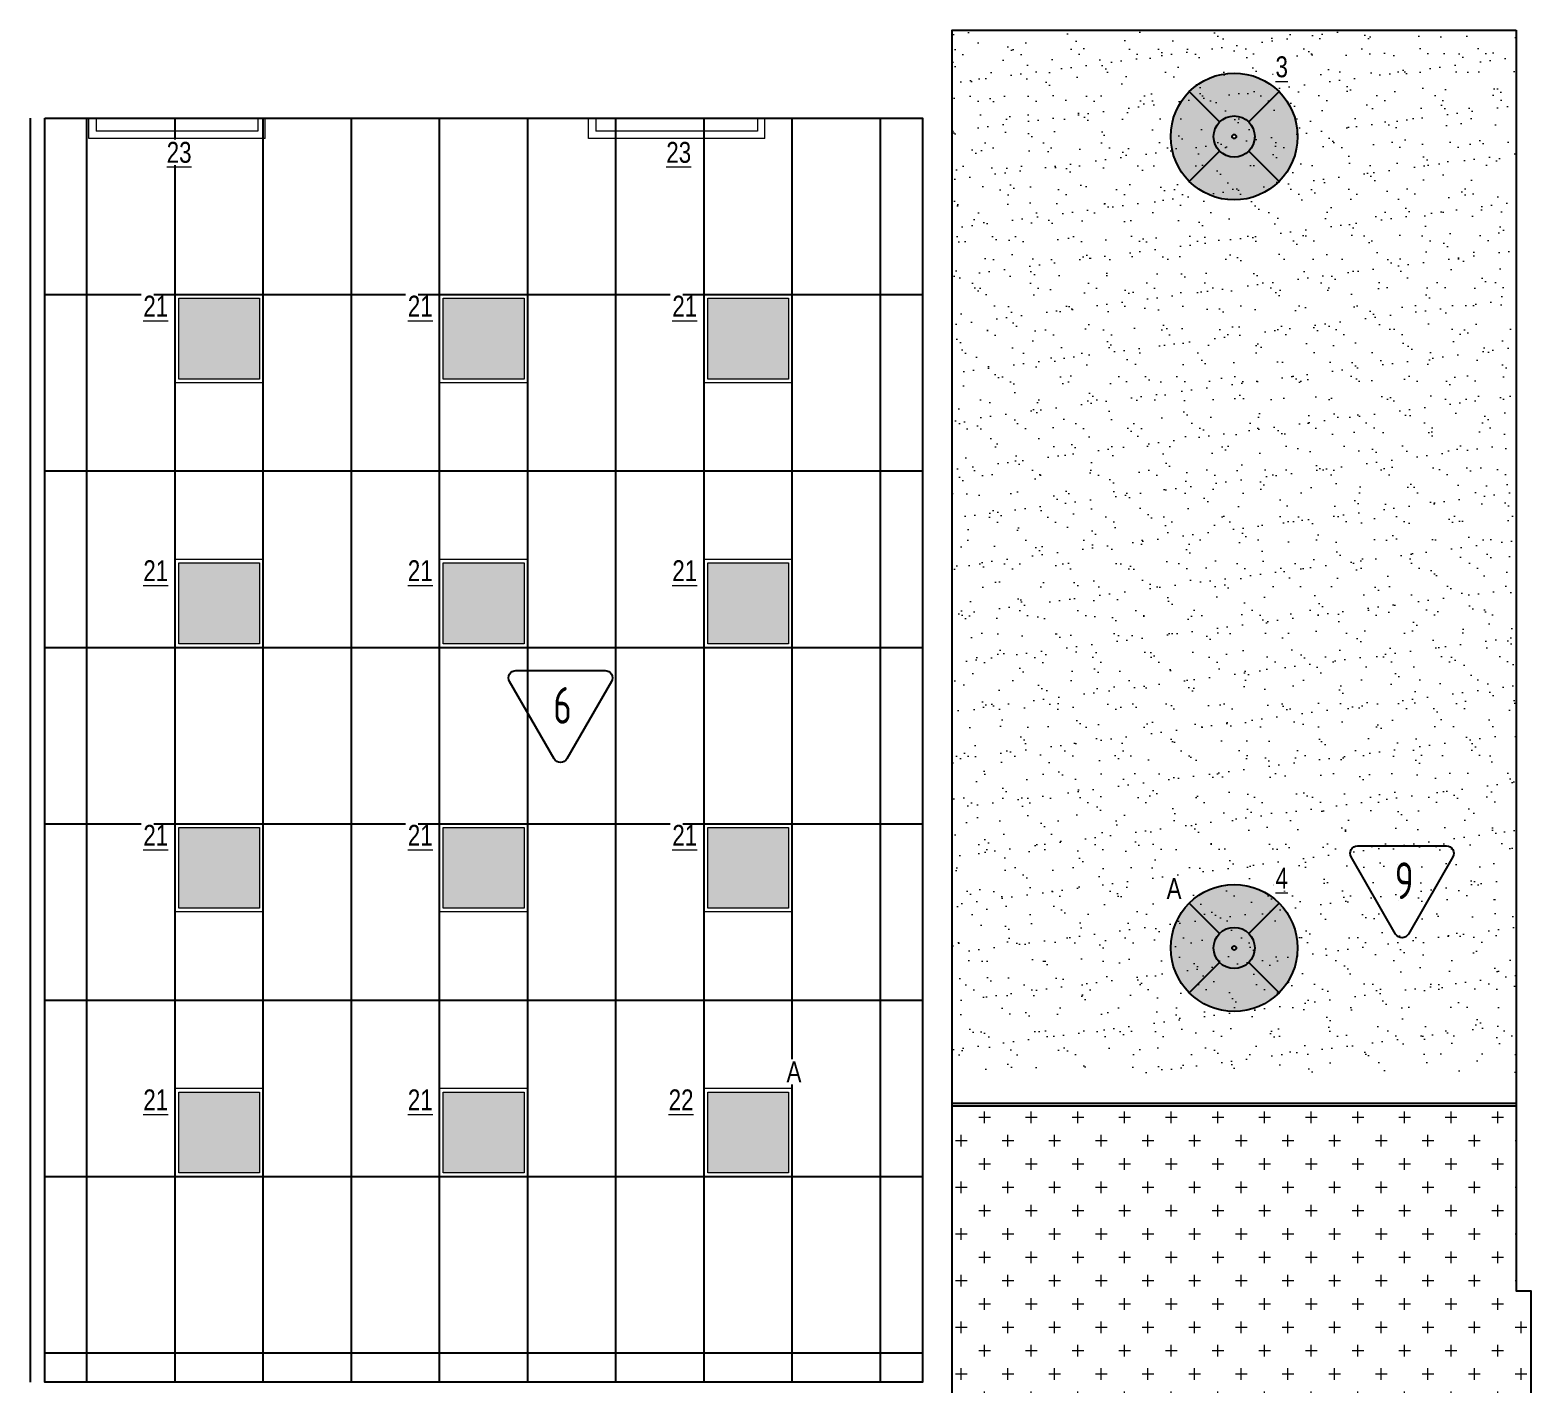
# Model space of a CAD drawing. Header units: millimetres. Extents: x -547274 to 397870, y -45599 to 141350.
# Drawn here: x -70116 to -59901, y 73268 to 82486 of the extents above; entities that cross this region are included whole.
import ezdxf

# ---------------------------------------------------------------- set-up
doc = ezdxf.new("R2010")
doc.units = ezdxf.units.MM
for name, color, linetype, lineweight in [('_ЭОМ_ОБЩ_Освещение_текст тип светильника', 172, 'Continuous', 50), ('_ЭОМ_светильник А', 1, 'Continuous', 35), ('_ЭОМ_светильник Р', 4, 'Continuous', 35), ('АР_Потолки_Штриховка', 252, 'Continuous', 0)]:
    doc.layers.add(name, color=color, linetype=linetype, lineweight=lineweight)
doc.layers.add('X-ref Light Emergency', color=249, linetype='Continuous')
doc.layers.add('Штриховка в сечении', color=7, linetype='Continuous')
doc.layers.add('АР_Потолок_Покраска', color=7, linetype='Continuous', lineweight=5, true_color=0x007399)
doc.styles.add('ISOCPEUR', font='isocpeur.ttf', dxfattribs={"height": 799.9999999999999})
doc.styles.add('ГОСТ', font='cad.shx', dxfattribs={"width": 0.8})

# ---------------------------------------------------------------- blocks, each defined once
blk = doc.blocks.new('подвесной светильник люстра')
at = {"true_color": 0xf8f6b0, "transparency": 33554687}
h = blk.add_hatch(color=51, dxfattribs=at)
h.dxf.hatch_style = 1
edge = h.paths.add_edge_path()
edge.add_ellipse((0, 0), major_axis=(-431.6666666666836, 0), ratio=0.9999999999999278, start_angle=225.0000000000021, end_angle=314.9999999999979)
edge.add_line((-305.234427212194, 305.234427212194), (-98.99494936611666, 98.99494936611666))
edge.add_ellipse((0, 0), major_axis=(-140.0000000000049, 0), ratio=0.9999999999999304, start_angle=225.000000000002, end_angle=314.999999999998, ccw=False)
edge.add_line((98.99494936612066, 98.99494936611336), (305.2344272121939, 305.2344272121939))
edge = h.paths.add_edge_path()
edge.add_ellipse((0, 0), major_axis=(-140.0000000000049, 0), ratio=0.9999999999999304, start_angle=314.999999999998, end_angle=405.000000000002, ccw=False)
edge.add_line((-98.99494936611666, 98.99494936611666), (-305.234427212194, 305.234427212194))
edge.add_ellipse((0, 0), major_axis=(-431.6666666666836, 0), ratio=0.9999999999999278, start_angle=314.9999999999979, end_angle=405.0000000000014)
edge.add_line((-305.2344272121976, -305.2344272121903), (-98.99494936611669, -98.99494936611666))
edge = h.paths.add_edge_path()
edge.add_ellipse((0, 0), major_axis=(-140.0000000000049, 0), ratio=0.9999999999999304, start_angle=405.000000000002, end_angle=494.999999999998, ccw=False)
edge.add_line((-98.99494936611664, -98.99494936611677), (-305.2344272121976, -305.2344272121903))
edge.add_ellipse((0, 0), major_axis=(-431.6666666666836, 0), ratio=0.9999999999999278, start_angle=405.0000000000014, end_angle=494.9999999999979)
edge.add_line((305.234427212194, -305.234427212194), (98.99494936611669, -98.99494936611666))
edge = h.paths.add_edge_path()
edge.add_ellipse((0, 0), major_axis=(-431.6666666666836, 0), ratio=0.9999999999999278, start_angle=494.9999999999979, end_angle=585.0000000000022)
edge.add_line((305.234427212194, 305.2344272121939), (98.99494936612007, 98.99494936611276))
edge.add_ellipse((0, 0), major_axis=(-140.0000000000049, 0), ratio=0.9999999999999304, start_angle=494.999999999998, end_angle=585.000000000002, ccw=False)
edge.add_line((98.99494936611674, -98.99494936611666), (305.2344272121939, -305.234427212194))
edge = h.paths.add_edge_path()
edge.add_ellipse((0, 0), major_axis=(-140.0000000000049, 0), ratio=0.9999999999999304, start_angle=494.999999999998, end_angle=585.0000000000019)
edge.add_ellipse((0, 0), major_axis=(-140.0000000000049, 0), ratio=0.9999999999999304, start_angle=225.000000000002, end_angle=314.999999999998)
edge.add_ellipse((0, 0), major_axis=(-140.0000000000049, 0), ratio=0.9999999999999304, start_angle=314.999999999998, end_angle=405.000000000002)
edge.add_ellipse((0, 0), major_axis=(-140.0000000000049, 0), ratio=0.9999999999999304, start_angle=405.000000000002, end_angle=494.999999999998)
edge = h.paths.add_edge_path(flags=16)
edge.add_ellipse((0, 0), major_axis=(-14.00000000000909, 0), ratio=0.9999999999987021, start_angle=0, end_angle=360)
at = {"color": 0, "linetype": 'ByBlock', "lineweight": -2}
for points in [[(-305.2344272121991, 305.2344272121991), (-98.99494936611154, 98.99494936611154)], [(305.2344272121991, 305.2344272121991), (98.99494936611882, 98.99494936611154)], [(-98.99494936611154, -98.99494936611154), (-305.2344272121918, -305.2344272121845)], [(98.99494936611154, -98.99494936611154), (305.2344272121991, -305.2344272121991)]]:
    blk.add_lwpolyline(points, dxfattribs=at)
for major_axis, ratio, start_param, end_param in [((-431.6666666666836, 0), 0.9999999999999278, 3.926990816987278, 10.21017612416686), ((-140.0000000000049, 0), 0.9999999999999304, 3.926990816987276, 10.21017612416686), ((-140.0000000000049, 0), 0.9999999999999304, 3.926990816987276, 10.21017612416686), ((-14.00000000000909, 0), 0.9999999999987021, 3.926990816987891, 10.21017612416748)]:
    blk.add_ellipse((0, 0), major_axis=major_axis, ratio=ratio, start_param=start_param, end_param=end_param, dxfattribs=at)
blk = doc.blocks.new('Кососвет')
at = {"color": 0, "linetype": 'ByBlock', "lineweight": -2, "ltscale": 40}
for points in [[(-600, 26.38208023784682), (600, 26.38208023784682), (600, -111.2262301087801)], [(-600, 26.38208023784682), (-600, -111.2262301087801)], [(-550, -23.61791976216773), (550, -23.61791976216773)], [(-550, -111.2262301087801), (-550, -23.61791976216773)], [(600, -111.2262301087801), (550, -111.2262301087801), (550, -23.61791976216773)], [(-600, -111.2262301087801), (-550, -111.2262301087801)]]:
    blk.add_lwpolyline(points, dxfattribs=at)
blk = doc.blocks.new('RVE-SLIM-PRIME-595')
at = {"layer": 'Штриховка в сечении', "lineweight": 9, "ltscale": 1000, "true_color": 0xf8f6b0, "transparency": 33554636}
h = blk.add_hatch(color=51, dxfattribs=at)
h.dxf.hatch_style = 1
h.paths.add_polyline_path([(274.9999999999999, 275), (-275, 275), (-275, -274.9999999999999), (275, -274.9999999999999)])
at = {"color": 0, "linetype": 'ByBlock', "lineweight": -2, "ltscale": 40}
for points in [[(300, -300), (-300, -300), (-300, 300), (300, 300)], [(275, -275), (-275, -275), (-275, 275), (275, 275)]]:
    blk.add_lwpolyline(points, close=True, dxfattribs=at)

msp = doc.modelspace()

# ---------------------------------------------------------------- hatches: boundary and pattern name
at = {"layer": 'АР_Потолки_Штриховка', "ltscale": 100, "true_color": 0xf8f6b0}
h = msp.add_hatch(color=51, dxfattribs=at)
h.dxf.hatch_style = 1
h.paths.add_polyline_path([(-69103.19679297559, 80111.062765638), (-68553.19679297559, 80111.062765638), (-68553.19679297559, 80661.062765638), (-69103.19679297559, 80661.062765638)])
h = msp.add_hatch(color=51, dxfattribs=at)
h.dxf.hatch_style = 1
h.paths.add_polyline_path([(-67303.19679297559, 80111.06276563805), (-66753.19679297559, 80111.06276563805), (-66753.19679297559, 80661.06276563805), (-67303.19679297559, 80661.06276563805)])
h = msp.add_hatch(color=51, dxfattribs=at)
h.dxf.hatch_style = 1
h.paths.add_polyline_path([(-65503.19679297559, 80111.0627656381), (-64953.19679297559, 80111.0627656381), (-64953.19679297559, 80661.0627656381), (-65503.19679297559, 80661.0627656381)])
h = msp.add_hatch(color=51, dxfattribs=at)
h.dxf.hatch_style = 1
h.paths.add_polyline_path([(-69103.19679297553, 78311.07726625483), (-68553.19679297553, 78311.07726625483), (-68553.19679297553, 78861.07726625483), (-69103.19679297553, 78861.07726625483)])
h = msp.add_hatch(color=51, dxfattribs=at)
h.dxf.hatch_style = 1
h.paths.add_polyline_path([(-67303.19679297553, 78311.07726625488), (-66753.19679297553, 78311.07726625488), (-66753.19679297553, 78861.07726625488), (-67303.19679297553, 78861.07726625488)])
h = msp.add_hatch(color=51, dxfattribs=at)
h.dxf.hatch_style = 1
h.paths.add_polyline_path([(-65503.19679297553, 78311.07726625493), (-64953.19679297553, 78311.07726625493), (-64953.19679297553, 78861.07726625493), (-65503.19679297553, 78861.07726625493)])
h = msp.add_hatch(color=51, dxfattribs=at)
h.dxf.hatch_style = 1
h.paths.add_polyline_path([(-69103.19679297559, 76511.062765638), (-68553.19679297559, 76511.062765638), (-68553.19679297559, 77061.062765638), (-69103.19679297559, 77061.062765638)])
h = msp.add_hatch(color=51, dxfattribs=at)
h.dxf.hatch_style = 1
h.paths.add_polyline_path([(-67303.19679297559, 76511.06276563805), (-66753.19679297559, 76511.06276563805), (-66753.19679297559, 77061.06276563805), (-67303.19679297559, 77061.06276563805)])
h = msp.add_hatch(color=51, dxfattribs=at)
h.dxf.hatch_style = 1
h.paths.add_polyline_path([(-65503.19679297559, 76511.0627656381), (-64953.19679297559, 76511.0627656381), (-64953.19679297559, 77061.0627656381), (-65503.19679297559, 77061.0627656381)])
h = msp.add_hatch(color=51, dxfattribs=at)
h.dxf.hatch_style = 1
h.paths.add_polyline_path([(-69103.19679297553, 74711.062765638), (-68553.19679297553, 74711.062765638), (-68553.19679297553, 75261.062765638), (-69103.19679297553, 75261.062765638)])
h = msp.add_hatch(color=51, dxfattribs=at)
h.dxf.hatch_style = 1
h.paths.add_polyline_path([(-67303.19679297553, 74711.06276563805), (-66753.19679297553, 74711.06276563805), (-66753.19679297553, 75261.06276563805), (-67303.19679297553, 75261.06276563805)])
h = msp.add_hatch(color=51, dxfattribs=at)
h.dxf.hatch_style = 1
h.paths.add_polyline_path([(-65503.19679297553, 74711.0627656381), (-64953.19679297553, 74711.0627656381), (-64953.19679297553, 75261.0627656381), (-65503.19679297553, 75261.0627656381)])
at = {"layer": 'АР_Потолок_Покраска'}
h = msp.add_hatch(dxfattribs=at)
h.set_pattern_fill('AR-SAND', color=256, scale=5)
h.set_pattern_definition([(37.50000000000001, (-268527.4390438054, 47614.56216568896), (-8.000156479920228, 244.7066186646712), [0, -193.04, 0, -215.9, 0, -206.375]), (7.499999999999999, (-268527.4390438054, 47614.56216568896), (224.7616415690013, 358.4125502841771), [0, -104.14, 0, -173.99, 0, -66.67500000000001]), (327.5, (-268683.6490438053, 47614.56216568896), (395.496185120729, 0.718592339272881), [0, -63.5, 0, -228.6, 0, -298.45]), (317.5, (-268683.6490438053, 47614.56216568896), (381.7782262361486, 111.4646616286082), [0, -31.75, 0, -149.86, 0, -171.45])])
h.paths.add_polyline_path([(-60000.66254310351, 82485.68245835253), (-60000.69748754395, 75385.68514708159), (-63840.69750253737, 75385.67976962395), (-63840.69748754407, 82485.68245835252)])
h = msp.add_hatch(dxfattribs=at)
h.set_pattern_fill('CROSS', color=256, scale=25)
h.set_pattern_definition([(0, (0, 0), (158.75, 158.75), [79.375, -238.125]), (90, (39.6875, -39.6875), (-158.75, 158.75), [79.375, -238.125])])
h.paths.add_polyline_path([(-63840.6974875439, 75185.68245835457), (-60000.6974875438, 75185.68245835454), (-60000.69748754398, 73908.16474467111), (-59900.69748754386, 73908.16474467111), (-59900.69748754374, 71908.16474467111), (-59900.69748754362, 61806.44125339684), (-61120.69749098908, 61806.44125339689), (-61120.69749098908, 61655.6824583524), (-62670.6974840993, 61655.68245839203), (-62670.6974840993, 61806.44125339693), (-63840.69748754398, 61806.44125339684)])

# ---------------------------------------------------------------- linework, layer by layer
for points in [[(-60000.66254310351, 82485.68245835253), (-60000.69748754395, 75165.68245835252), (-63840.69750253737, 75165.67708089488), (-63840.69748754407, 82485.68245835252)], [(-70015.69748754418, 81886.06276563783), (-64040.69748754209, 81886.06276563783), (-64040.69748754209, 73287.51301568677), (-70015.69748754418, 73287.51301568677)], [(-63840.6974875439, 75185.68245835457), (-60000.6974875438, 75185.68245835454), (-60000.69748754398, 73908.16474467111), (-59900.69748754386, 73908.16474467111), (-59900.69748754374, 71908.16474467111), (-59900.69748754363, 61655.6824583915), (-63840.69748754398, 61655.68245839226)]]:
    msp.add_lwpolyline(points, close=True)
for points in [[(-70115.69748754418, 81886.06276563797), (-70115.69748754302, 73287.51301568677)], [(-69728.19748754395, 73287.51301568677), (-69728.19748754395, 81886.06276563783)], [(-69128.19748754395, 73287.51301568677), (-69128.19748754395, 81886.06276563783)], [(-68528.19748754395, 73287.51301568677), (-68528.19748754395, 81886.06276563783)], [(-67928.19748754395, 73287.51301568677), (-67928.19748754395, 81886.06276563783)], [(-67328.19748754395, 73287.51301568677), (-67328.19748754395, 81886.06276563783)], [(-66728.19748754395, 73287.51301568677), (-66728.19748754395, 81886.06276563783)], [(-66128.19748754395, 73287.51301568677), (-66128.19748754395, 81886.06276563783)], [(-65528.19748754395, 73287.51301568677), (-65528.19748754395, 81886.06276563783)], [(-64928.19748754395, 73287.51301568677), (-64928.19748754395, 81886.06276563783)], [(-64328.19790570642, 73287.51301568677), (-64328.20113349046, 81886.06276563783)], [(-70015.69748754418, 80686.06276563797), (-64040.69748754404, 80686.06276563814)], [(-70015.69748754418, 79486.06276563797), (-64040.69748754401, 79486.06276563814)], [(-70015.69748754418, 78286.06276563797), (-64040.69748754398, 78286.06276563814)], [(-70015.69748754418, 77086.06276563797), (-64040.69748754395, 77086.06276563814)], [(-70015.69748754418, 75886.06276563797), (-64040.69748754392, 75886.06276563814)], [(-70015.69748754418, 74686.06276563797), (-64040.69748754389, 74686.06276563814)], [(-70015.69748754418, 73486.06276563797), (-64040.69748754386, 73486.06276563814)]]:
    msp.add_lwpolyline(points)
for points in [[(-66808.45916719898, 78128.4069467372), (-66202.24122646963, 78128.40694673697, -0.5773494962845065), (-66158.93997735274, 78053.40718404134), (-66462.04886186926, 77528.40719583316, -0.5773541042744643), (-66548.65168988076, 77528.40719583316), (-66851.76035184448, 78053.40679856983, -0.5773491286020777), (-66808.45916719898, 78128.4069467372, -1.710881644036777e-06)], [(-61081.55116469815, 76935.37507349029), (-60475.3332239688, 76935.37507349005, -0.5773494962845065), (-60432.03197485191, 76860.37531079442), (-60735.14085936843, 76335.37532258625, -0.5773541042744643), (-60821.74368737993, 76335.37532258625), (-61124.85234934365, 76860.37492532292, -0.5773491286020777), (-61081.55116469815, 76935.37507349029, -1.710881644036777e-06)]]:
    msp.add_lwpolyline(points, format="xyb")
at = {"layer": 'АР_Потолки_Штриховка', "color": 18, "ltscale": 100, "true_color": 0x000000}
for points in [[(-68528.19679297559, 80086.062765638), (-69128.19679297559, 80086.062765638), (-69128.19679297559, 80686.062765638), (-68528.19679297559, 80686.062765638)], [(-68553.19679297559, 80111.062765638), (-69103.19679297559, 80111.062765638), (-69103.19679297559, 80661.062765638), (-68553.19679297559, 80661.062765638)], [(-66728.19679297559, 80086.06276563805), (-67328.19679297559, 80086.06276563805), (-67328.19679297559, 80686.06276563805), (-66728.19679297559, 80686.06276563805)], [(-66753.19679297559, 80111.06276563805), (-67303.19679297559, 80111.06276563805), (-67303.19679297559, 80661.06276563805), (-66753.19679297559, 80661.06276563805)], [(-64928.19679297559, 80086.0627656381), (-65528.19679297559, 80086.0627656381), (-65528.19679297559, 80686.0627656381), (-64928.19679297559, 80686.0627656381)], [(-64953.19679297559, 80111.0627656381), (-65503.19679297559, 80111.0627656381), (-65503.19679297559, 80661.0627656381), (-64953.19679297559, 80661.0627656381)], [(-68528.19679297553, 78286.07726625483), (-69128.19679297553, 78286.07726625483), (-69128.19679297553, 78886.07726625483), (-68528.19679297553, 78886.07726625483)], [(-68553.19679297553, 78311.07726625483), (-69103.19679297553, 78311.07726625483), (-69103.19679297553, 78861.07726625483), (-68553.19679297553, 78861.07726625483)], [(-66728.19679297553, 78286.07726625488), (-67328.19679297553, 78286.07726625488), (-67328.19679297553, 78886.07726625488), (-66728.19679297553, 78886.07726625488)], [(-66753.19679297553, 78311.07726625488), (-67303.19679297553, 78311.07726625488), (-67303.19679297553, 78861.07726625488), (-66753.19679297553, 78861.07726625488)], [(-64928.19679297553, 78286.07726625493), (-65528.19679297553, 78286.07726625493), (-65528.19679297553, 78886.07726625493), (-64928.19679297553, 78886.07726625493)], [(-64953.19679297553, 78311.07726625493), (-65503.19679297553, 78311.07726625493), (-65503.19679297553, 78861.07726625493), (-64953.19679297553, 78861.07726625493)], [(-68528.19679297559, 76486.062765638), (-69128.19679297559, 76486.062765638), (-69128.19679297559, 77086.062765638), (-68528.19679297559, 77086.062765638)], [(-68553.19679297559, 76511.062765638), (-69103.19679297559, 76511.062765638), (-69103.19679297559, 77061.062765638), (-68553.19679297559, 77061.062765638)], [(-66728.19679297559, 76486.06276563805), (-67328.19679297559, 76486.06276563805), (-67328.19679297559, 77086.06276563805), (-66728.19679297559, 77086.06276563805)], [(-66753.19679297559, 76511.06276563805), (-67303.19679297559, 76511.06276563805), (-67303.19679297559, 77061.06276563805), (-66753.19679297559, 77061.06276563805)], [(-64928.19679297559, 76486.0627656381), (-65528.19679297559, 76486.0627656381), (-65528.19679297559, 77086.0627656381), (-64928.19679297559, 77086.0627656381)], [(-64953.19679297559, 76511.0627656381), (-65503.19679297559, 76511.0627656381), (-65503.19679297559, 77061.0627656381), (-64953.19679297559, 77061.0627656381)], [(-68528.19679297553, 74686.062765638), (-69128.19679297553, 74686.062765638), (-69128.19679297553, 75286.062765638), (-68528.19679297553, 75286.062765638)], [(-66728.19679297553, 74686.06276563805), (-67328.19679297553, 74686.06276563805), (-67328.19679297553, 75286.06276563805), (-66728.19679297553, 75286.06276563805)], [(-64928.19679297553, 74686.0627656381), (-65528.19679297553, 74686.0627656381), (-65528.19679297553, 75286.0627656381), (-64928.19679297553, 75286.0627656381)], [(-68553.19679297553, 74711.062765638), (-69103.19679297553, 74711.062765638), (-69103.19679297553, 75261.062765638), (-68553.19679297553, 75261.062765638)], [(-66753.19679297553, 74711.06276563805), (-67303.19679297553, 74711.06276563805), (-67303.19679297553, 75261.06276563805), (-66753.19679297553, 75261.06276563805)], [(-64953.19679297553, 74711.0627656381), (-65503.19679297553, 74711.0627656381), (-65503.19679297553, 75261.0627656381), (-64953.19679297553, 75261.0627656381)]]:
    msp.add_lwpolyline(points, close=True, dxfattribs=at)
at = {"layer": 'АР_Потолки_Штриховка', "color": 18, "lineweight": 18, "ltscale": 100, "true_color": 0x000000}
for points in [[(-68528.1967929756, 80086.06276563802), (-69128.1967929756, 80086.06276563802), (-69128.1967929756, 80686.06276563802), (-68528.1967929756, 80686.06276563802)], [(-68553.1967929756, 80111.06276563802), (-69103.1967929756, 80111.06276563802), (-69103.1967929756, 80661.06276563802), (-68553.1967929756, 80661.06276563802)], [(-66728.1967929756, 80086.06276563808), (-67328.1967929756, 80086.06276563808), (-67328.1967929756, 80686.06276563808), (-66728.1967929756, 80686.06276563808)], [(-66753.1967929756, 80111.06276563808), (-67303.1967929756, 80111.06276563808), (-67303.1967929756, 80661.06276563808), (-66753.1967929756, 80661.06276563808)], [(-64928.19679297561, 80086.06276563814), (-65528.19679297561, 80086.06276563814), (-65528.19679297561, 80686.06276563814), (-64928.19679297561, 80686.06276563814)], [(-64953.19679297561, 80111.06276563814), (-65503.19679297561, 80111.06276563814), (-65503.19679297561, 80661.06276563814), (-64953.19679297561, 80661.06276563814)], [(-68528.1967929756, 78286.07726625484), (-69128.1967929756, 78286.07726625484), (-69128.1967929756, 78886.07726625484), (-68528.1967929756, 78886.07726625484)], [(-68553.1967929756, 78311.07726625484), (-69103.1967929756, 78311.07726625484), (-69103.1967929756, 78861.07726625484), (-68553.1967929756, 78861.07726625484)], [(-66728.1967929756, 78286.0772662549), (-67328.1967929756, 78286.0772662549), (-67328.1967929756, 78886.0772662549), (-66728.1967929756, 78886.0772662549)], [(-66753.1967929756, 78311.0772662549), (-67303.1967929756, 78311.0772662549), (-67303.1967929756, 78861.0772662549), (-66753.1967929756, 78861.0772662549)], [(-64928.19679297561, 78286.07726625496), (-65528.19679297561, 78286.07726625496), (-65528.19679297561, 78886.07726625496), (-64928.19679297561, 78886.07726625496)], [(-64953.19679297561, 78311.07726625496), (-65503.19679297561, 78311.07726625496), (-65503.19679297561, 78861.07726625496), (-64953.19679297561, 78861.07726625496)], [(-68528.1967929756, 76486.06276563802), (-69128.1967929756, 76486.06276563802), (-69128.1967929756, 77086.06276563802), (-68528.1967929756, 77086.06276563802)], [(-68553.1967929756, 76511.06276563802), (-69103.1967929756, 76511.06276563802), (-69103.1967929756, 77061.06276563802), (-68553.1967929756, 77061.06276563802)], [(-66728.1967929756, 76486.06276563808), (-67328.1967929756, 76486.06276563808), (-67328.1967929756, 77086.06276563808), (-66728.1967929756, 77086.06276563808)], [(-66753.1967929756, 76511.06276563808), (-67303.1967929756, 76511.06276563808), (-67303.1967929756, 77061.06276563808), (-66753.1967929756, 77061.06276563808)], [(-64928.19679297561, 76486.06276563814), (-65528.19679297561, 76486.06276563814), (-65528.19679297561, 77086.06276563814), (-64928.19679297561, 77086.06276563814)], [(-64953.19679297561, 76511.06276563814), (-65503.19679297561, 76511.06276563814), (-65503.19679297561, 77061.06276563814), (-64953.19679297561, 77061.06276563814)], [(-68528.1967929756, 74686.06276563802), (-69128.1967929756, 74686.06276563802), (-69128.1967929756, 75286.06276563802), (-68528.1967929756, 75286.06276563802)], [(-66728.1967929756, 74686.06276563808), (-67328.1967929756, 74686.06276563808), (-67328.1967929756, 75286.06276563808), (-66728.1967929756, 75286.06276563808)], [(-64928.19679297561, 74686.06276563814), (-65528.19679297561, 74686.06276563814), (-65528.19679297561, 75286.06276563814), (-64928.19679297561, 75286.06276563814)], [(-68553.1967929756, 74711.06276563802), (-69103.1967929756, 74711.06276563802), (-69103.1967929756, 75261.06276563802), (-68553.1967929756, 75261.06276563802)], [(-66753.1967929756, 74711.06276563808), (-67303.1967929756, 74711.06276563808), (-67303.1967929756, 75261.06276563808), (-66753.1967929756, 75261.06276563808)], [(-64953.19679297561, 74711.06276563814), (-65503.19679297561, 74711.06276563814), (-65503.19679297561, 75261.06276563814), (-64953.19679297561, 75261.06276563814)]]:
    msp.add_lwpolyline(points, close=True, dxfattribs=at)

# ---------------------------------------------------------------- block references
at = {"layer": '_ЭОМ_светильник А', "color": 18, "lineweight": 18, "ltscale": 100, "true_color": 0x000000}
for name, p in [('подвесной светильник люстра', (-61920.71052791069, 76241.10532967476)), ('RVE-SLIM-PRIME-595', (-65228.19679297572, 74986.06276563814))]:
    msp.add_blockref(name, p, dxfattribs=at)
at = {"layer": '_ЭОМ_светильник Р', "color": 18, "lineweight": 18, "ltscale": 100, "true_color": 0x000000}
for name, p in [('подвесной светильник люстра', (-61920.68567512564, 81761.13965955612)), ('RVE-SLIM-PRIME-595', (-68828.1967929756, 80386.06276563802)), ('RVE-SLIM-PRIME-595', (-67028.1967929756, 80386.06276563808)), ('RVE-SLIM-PRIME-595', (-65228.19679297566, 80386.06276563814)), ('RVE-SLIM-PRIME-595', (-68828.1967929756, 78586.07726625484)), ('RVE-SLIM-PRIME-595', (-67028.1967929756, 78586.0772662549)), ('RVE-SLIM-PRIME-595', (-65228.19679297561, 78586.07726625496)), ('RVE-SLIM-PRIME-595', (-68828.19679297566, 76786.06276563802)), ('RVE-SLIM-PRIME-595', (-67028.19679297566, 76786.06276563808)), ('RVE-SLIM-PRIME-595', (-65228.19679297566, 76786.06276563814)), ('RVE-SLIM-PRIME-595', (-68828.19679297566, 74986.06276563802)), ('RVE-SLIM-PRIME-595', (-67028.19679297566, 74986.06276563808))]:
    msp.add_blockref(name, p, dxfattribs=at)
at = {"layer": '_ЭОМ_светильник Р', "color": 18, "lineweight": 18, "ltscale": 100, "true_color": 0x000000, "rotation": 180}
for p in [(-69115.69748754422, 81774.8365355292), (-65715.69748754422, 81774.8365355292)]:
    msp.add_blockref('Кососвет', p, dxfattribs=at)
at = {"layer": 'X-ref Light Emergency', "linetype": 'ByBlock', "ltscale": 40}
for p in [(-61920.68567512561, 81761.13965955611), (-61920.71052791063, 76241.10532967473)]:
    msp.add_blockref('подвесной светильник люстра', p, dxfattribs=at)
at = {"layer": 'X-ref Light Emergency', "color": 18, "linetype": 'ByBlock', "lineweight": 18, "ltscale": 40, "true_color": 0x000000}
for p in [(-61920.68567512564, 81761.13965955612), (-61920.71052791069, 76241.10532967476)]:
    msp.add_blockref('подвесной светильник люстра', p, dxfattribs=at)

# ---------------------------------------------------------------- texts
at = {"char_height": 250, "width": 294.3337657886732, "attachment_point": 1, "style": 'ISOCPEUR'}
for s, insert in [('{\\W0.7;6}', (-66554.76692907134, 78016.32491121805)), ('{\\W0.7;9}', (-60827.85892657051, 76823.29303797113))]:
    msp.add_mtext(s, dxfattribs=dict(at, insert=insert))

# ---------------------------------------------------------------- next in the draw order: texts
at = {"layer": '_ЭОМ_ОБЩ_Освещение_текст тип светильника', "color": 18, "lineweight": 18, "ltscale": 40, "true_color": 0x000000, "char_height": 142.1875, "width": 55.871829552576, "attachment_point": 1, "style": 'ГОСТ', "bg_fill": 3, "box_fill_scale": 1.1, "bg_fill_color": 256, "bg_fill_transparency": 0}
for s, insert in [('{\\L3}', (-61639.31390175207, 82306.63991729455)), ('{\\L23}', (-69185.55906441256, 81724.53804516816)), ('{\\L23}', (-65785.55906441245, 81724.53804516816)), ('{\\L21}', (-69344.57930507629, 80678.48410042797)), ('{\\L21}', (-67544.57930507629, 80678.48410042803)), ('{\\L21}', (-65744.57930507635, 80678.48410042809)), ('{\\L21}', (-69344.57930507629, 78878.49860104479)), ('{\\L21}', (-67544.57930507629, 78878.49860104485)), ('{\\L21}', (-65744.57930507629, 78878.4986010449)), ('{\\L21}', (-69344.57930507635, 77078.48410042797)), ('{\\L21}', (-67544.57930507635, 77078.48410042803)), ('{\\L21}', (-65744.57930507635, 77078.48410042809)), ('{\\L4}', (-61639.33875453706, 76786.60558741319)), ('{\\L21}', (-69344.57930507635, 75278.48410042797)), ('{\\L21}', (-67544.57930507635, 75278.48410042803)), ('{\\L22}', (-65769.38660577209, 75278.48410042809))]:
    msp.add_mtext(s, dxfattribs=dict(at, insert=insert))
at = {"layer": '_ЭОМ_светильник А', "color": 18, "lineweight": 18, "ltscale": 100, "true_color": 0x000000, "char_height": 142.1875, "width": 86.04374658316377, "attachment_point": 1, "style": 'ГОСТ', "bg_fill": 3, "box_fill_scale": 1.1, "bg_fill_color": 256, "bg_fill_transparency": 0}
for insert in [(-62380.49806402352, 76715.9468964044), (-64967.18789731532, 75469.48491722406)]:
    msp.add_mtext('А', dxfattribs=dict(at, insert=insert))

doc.saveas('drawing.dxf')
